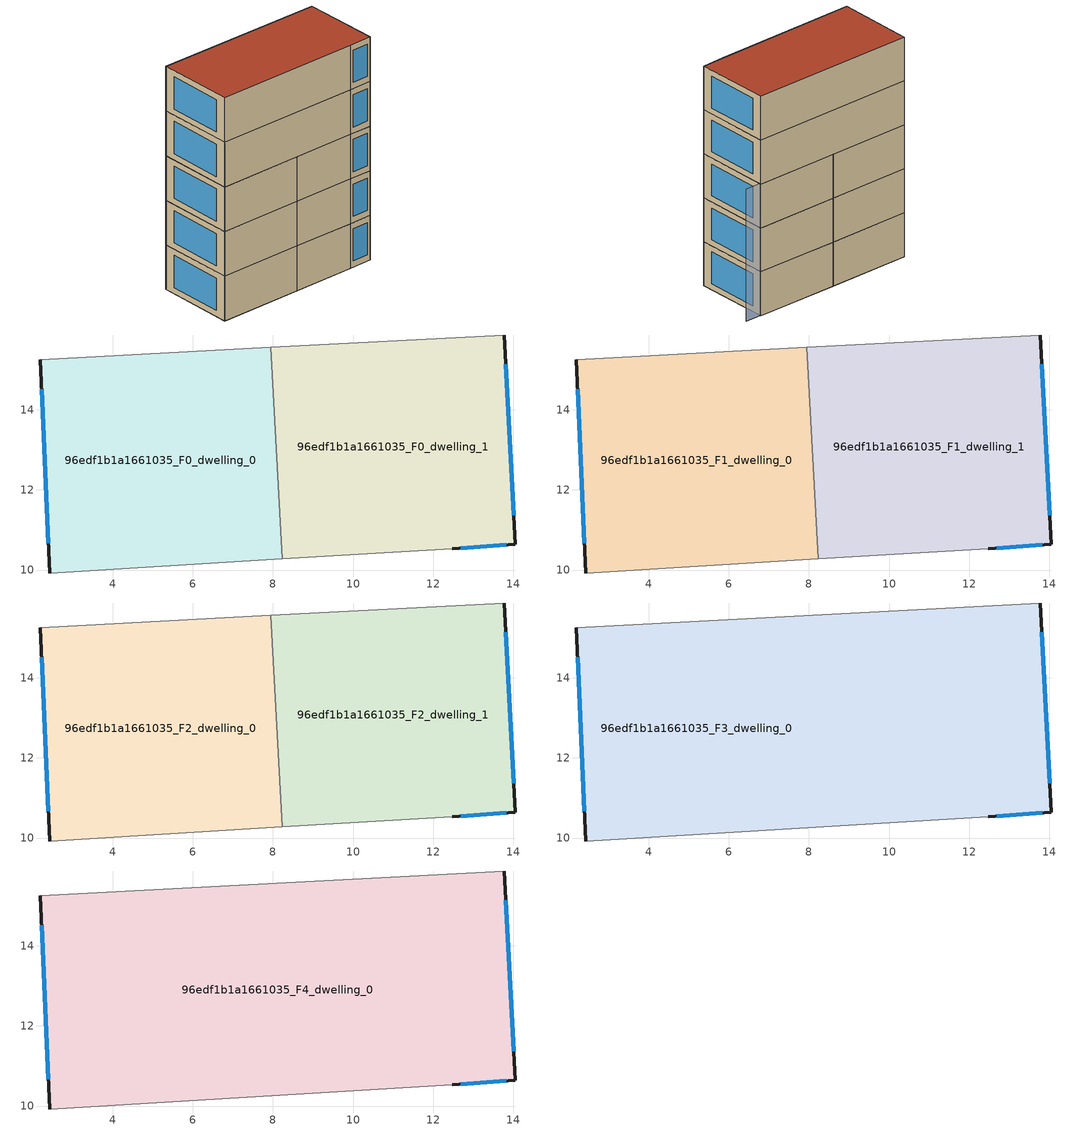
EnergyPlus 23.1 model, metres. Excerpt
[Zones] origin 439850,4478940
96edf1b1a1661035_F0_dwelling_0
 floor ground (EU_floor_Construction): 8.23,10.28 7.95,15.55 2.2,15.25 2.43,9.93 z0
 wall outside (EU_wall_Construction): 2.43,9.93 2.2,15.25 z0:3
 wall adiabatic (EU_wall_Construction): 2.2,15.25 7.95,15.55 / 8.23,10.28 2.43,9.93 z0:3
 wall to 96edf1b1a1661035_F0_dwelling_1 (EU_wall_Construction): 7.95,15.55 8.23,10.28 z0:3
 window (EU_Window_Construction): 2.4,10.66 2.23,14.51 z0.42:2.58
96edf1b1a1661035_F0_dwelling_1
 floor ground (EU_floor_Construction): 14.04,10.64 13.77,15.86 7.95,15.55 8.23,10.28 12.47,10.53 z0
 wall outside (EU_wall_Construction): 13.77,15.86 14.04,10.64 12.47,10.53 z0:3
 wall adiabatic (EU_wall_Construction): 12.47,10.53 8.23,10.28 / 7.95,15.55 13.77,15.86 z0:3
 window (EU_Window_Construction): 13.81,15.14 14,11.37 / 13.82,10.63 12.69,10.55 z0.42:2.58
96edf1b1a1661035_F1_dwelling_0
 floor to 96edf1b1a1661035_F0_dwelling_0 (EU_floor_Construction): 8.23,10.28 7.95,15.55 2.2,15.25 2.43,9.93 z3
 wall outside (EU_wall_Construction): 2.43,9.93 2.2,15.25 z3:6
 wall adiabatic (EU_wall_Construction): 2.2,15.25 7.95,15.55 / 8.23,10.28 2.43,9.93 z3:6
 wall to 96edf1b1a1661035_F1_dwelling_1 (EU_wall_Construction): 7.95,15.55 8.23,10.28 z3:6
 window (EU_Window_Construction): 2.4,10.66 2.23,14.51 z3.42:5.58
96edf1b1a1661035_F1_dwelling_1
 floor to 96edf1b1a1661035_F0_dwelling_1 (EU_floor_Construction): 14.04,10.64 13.77,15.86 7.95,15.55 8.23,10.28 12.47,10.53 z3
 wall outside (EU_wall_Construction): 13.77,15.86 14.04,10.64 12.47,10.53 z3:6
 wall adiabatic (EU_wall_Construction): 12.47,10.53 8.23,10.28 / 7.95,15.55 13.77,15.86 z3:6
 window (EU_Window_Construction): 13.81,15.14 14,11.37 / 13.82,10.63 12.69,10.55 z3.42:5.58
96edf1b1a1661035_F2_dwelling_0
 floor to 96edf1b1a1661035_F1_dwelling_0 (EU_floor_Construction): 8.23,10.28 7.95,15.55 2.2,15.25 2.43,9.93 z6
 wall outside (EU_wall_Construction): 2.43,9.93 2.2,15.25 z6:9
 wall adiabatic (EU_wall_Construction): 2.2,15.25 7.95,15.55 / 8.23,10.28 2.43,9.93 z6:9
 wall to 96edf1b1a1661035_F2_dwelling_1 (EU_wall_Construction): 7.95,15.55 8.23,10.28 z6:9
 window (EU_Window_Construction): 2.4,10.66 2.23,14.51 z6.42:8.58
96edf1b1a1661035_F2_dwelling_1
 floor to 96edf1b1a1661035_F1_dwelling_1 (EU_floor_Construction): 14.04,10.64 13.77,15.86 7.95,15.55 8.23,10.28 12.47,10.53 z6
 wall outside (EU_wall_Construction): 13.77,15.86 14.04,10.64 12.47,10.53 z6:9
 wall adiabatic (EU_wall_Construction): 12.47,10.53 8.23,10.28 / 7.95,15.55 13.77,15.86 z6:9
 window (EU_Window_Construction): 13.81,15.14 14,11.37 / 13.82,10.63 12.69,10.55 z6.42:8.58
96edf1b1a1661035_F3_dwelling_0
 floor to 96edf1b1a1661035_F2_dwelling_0 (EU_floor_Construction): 8.23,10.28 7.95,15.55 2.2,15.25 2.43,9.93 z9
 floor to 96edf1b1a1661035_F2_dwelling_1 (EU_floor_Construction): 14.04,10.64 13.77,15.86 7.95,15.55 8.23,10.28 12.47,10.53 z9
 wall outside (EU_wall_Construction): 2.43,9.93 2.2,15.25 / 13.77,15.86 14.04,10.64 12.47,10.53 z9:12
 wall adiabatic (EU_wall_Construction): 12.47,10.53 2.43,9.93 / 2.2,15.25 13.77,15.86 z9:12
 window (EU_Window_Construction): 2.4,10.66 2.23,14.51 / 13.81,15.14 14,11.37 / 13.82,10.63 12.69,10.55 z9.42:11.58
96edf1b1a1661035_F4_dwelling_0
 floor to 96edf1b1a1661035_F3_dwelling_0 (EU_floor_Construction): 14.04,10.64 13.77,15.86 2.2,15.25 2.43,9.93 12.47,10.53 z12
 wall outside (EU_wall_Construction): 2.43,9.93 2.2,15.25 / 13.77,15.86 14.04,10.64 12.47,10.53 z12:15
 wall adiabatic (EU_wall_Construction): 12.47,10.53 2.43,9.93 / 2.2,15.25 13.77,15.86 z12:15
 window (EU_Window_Construction): 2.4,10.66 2.23,14.51 / 13.81,15.14 14,11.37 / 13.82,10.63 12.69,10.55 z12.42:14.58
 roof outside (EU_roof_Construction): 13.77,15.86 14.04,10.64 12.47,10.53 2.43,9.93 2.2,15.25 z15
shading: 2.43,9.93 12.51,10.58 z0:12; 14.88,15.83 2.2,15.25 z0:9
[Building]
EU S2 Campaign: North Axis=0; Terrain=City; Solar Distribution=FullExterior
[Site:Location]
Madrid: Latitude=40.5; Longitude=-3.5; Time Zone=1; Elevation=609
[SizingPeriod:WeatherFileDays]
AnnualSizingPeriod: Begin Month=1; Begin Day of Month=1; End Month=12; End Day of Month=31; Day of Week for Start Day=Monday; Use Weather File Daylight Saving Period=No; Use Weather File Rain and Snow Indicators=No
[MATERIAL]
EU_InternalMass_Material: Roughness=MediumRough; Thickness=0.1; Conductivity=1; Density=1800; Specific Heat=900; Thermal Absorptance=0.9; Solar Absorptance=0.7; Visible Absorptance=0.7
[MATERIAL:NOMASS] Roughness=MediumRough; Thermal Absorptance=0.9; Solar Absorptance=0.7; Visible Absorptance=0.7
Name | Thermal Resistance
EU_wall_NoMass | 1.60022
EU_roof_NoMass | 1.57597
EU_floor_NoMass | 0.470652
[WINDOWMATERIAL:SIMPLEGLAZINGSYSTEM]
EU_Window_SimpleGlazing: UFactor=3.28802; Solar Heat Gain Coefficient=0.85; Visible Transmittance=0.85
[CONSTRUCTION]
EU_wall_Construction: EU_wall_NoMass
EU_roof_Construction: EU_roof_NoMass
EU_floor_Construction: EU_floor_NoMass
EU_InternalMass_Construction: EU_InternalMass_Material
EU_Window_Construction: EU_Window_SimpleGlazing
[ZONE] Type=1; Multiplier=1; Ceiling Height=autocalculate; Floor Area=autocalculate; Part of Total Floor Area=Yes
Name | Volume
96edf1b1a1661035_F0_dwelling_0 | 91.9896
96edf1b1a1661035_F1_dwelling_0; 96edf1b1a1661035_F2_dwelling_0 | 91.9893
96edf1b1a1661035_F3_dwelling_0 | 183.964
96edf1b1a1661035_F4_dwelling_0 | 183.972
96edf1b1a1661035_F0_dwelling_1; 96edf1b1a1661035_F1_dwelling_1; 96edf1b1a1661035_F2_dwelling_1 | 91.9808
[INTERNALMASS] Construction=EU_InternalMass_Construction
Name | Zone or ZoneList | Surface Area
96edf1b1a1661035_F0_dwelling_0_EU_InternalMass | 96edf1b1a1661035_F0_dwelling_0 | 30.6624
96edf1b1a1661035_F0_dwelling_1_EU_InternalMass | 96edf1b1a1661035_F0_dwelling_1 | 30.6615
96edf1b1a1661035_F1_dwelling_0_EU_InternalMass | 96edf1b1a1661035_F1_dwelling_0 | 30.6624
96edf1b1a1661035_F1_dwelling_1_EU_InternalMass | 96edf1b1a1661035_F1_dwelling_1 | 30.6615
96edf1b1a1661035_F2_dwelling_0_EU_InternalMass | 96edf1b1a1661035_F2_dwelling_0 | 30.6624
96edf1b1a1661035_F2_dwelling_1_EU_InternalMass | 96edf1b1a1661035_F2_dwelling_1 | 30.6615
96edf1b1a1661035_F3_dwelling_0_EU_InternalMass | 96edf1b1a1661035_F3_dwelling_0 | 61.3239
96edf1b1a1661035_F4_dwelling_0_EU_InternalMass | 96edf1b1a1661035_F4_dwelling_0 | 61.3239
[OTHEREQUIPMENT] Fuel Type=Electricity; Design Level Calculation Method=Watts/Area; Power per Zone Floor Area=1; Fraction Latent=0; Fraction Radiant=0; Fraction Lost=0; Carbon Dioxide Generation Rate=0; EndUse Subcategory=EU_Step8_InternalGains
Name | Zone or ZoneList or Space or SpaceList | Schedule
EU_Step8_InternalGain_96edf1b1a1661035_F0_dwelling_0_f000 | 96edf1b1a1661035_F0_dwelling_0 | EU_Step8_GainSchedule_96edf1b1a1661035_F0_dwelling_0_f000
EU_Step8_InternalGain_96edf1b1a1661035_F0_dwelling_1_f000 | 96edf1b1a1661035_F0_dwelling_1 | EU_Step8_GainSchedule_96edf1b1a1661035_F0_dwelling_1_f000
EU_Step8_InternalGain_96edf1b1a1661035_F1_dwelling_0_f000 | 96edf1b1a1661035_F1_dwelling_0 | EU_Step8_GainSchedule_96edf1b1a1661035_F1_dwelling_0_f000
EU_Step8_InternalGain_96edf1b1a1661035_F1_dwelling_1_f000 | 96edf1b1a1661035_F1_dwelling_1 | EU_Step8_GainSchedule_96edf1b1a1661035_F1_dwelling_1_f000
EU_Step8_InternalGain_96edf1b1a1661035_F2_dwelling_0_f000 | 96edf1b1a1661035_F2_dwelling_0 | EU_Step8_GainSchedule_96edf1b1a1661035_F2_dwelling_0_f000
EU_Step8_InternalGain_96edf1b1a1661035_F2_dwelling_1_f000 | 96edf1b1a1661035_F2_dwelling_1 | EU_Step8_GainSchedule_96edf1b1a1661035_F2_dwelling_1_f000
EU_Step8_InternalGain_96edf1b1a1661035_F3_dwelling_0_f000 | 96edf1b1a1661035_F3_dwelling_0 | EU_Step8_GainSchedule_96edf1b1a1661035_F3_dwelling_0_f000
EU_Step8_InternalGain_96edf1b1a1661035_F4_dwelling_0_f000 | 96edf1b1a1661035_F4_dwelling_0 | EU_Step8_GainSchedule_96edf1b1a1661035_F4_dwelling_0_f000
[ZONEVENTILATION:DESIGNFLOWRATE] Schedule=EU_AlwaysOn; Design Flow Rate Calculation Method=AirChanges/Hour; Air Changes per Hour=0.480704; Ventilation Type=Natural; Fan Pressure Rise=0; Fan Total Efficiency=1; Constant Term Coefficient=1; Temperature Term Coefficient=0; Velocity Term Coefficient=0; Velocity Squared Term Coefficient=0; Minimum Indoor Temperature=-100; Maximum Indoor Temperature=100; Delta Temperature=-100; Minimum Outdoor Temperature=-100; Maximum Outdoor Temperature=100; Maximum Wind Speed=40
Name | Zone or ZoneList or Space or SpaceList
EU_ConstantAir_96edf1b1a1661035_F0_dwelling_0 | 96edf1b1a1661035_F0_dwelling_0
EU_ConstantAir_96edf1b1a1661035_F0_dwelling_1 | 96edf1b1a1661035_F0_dwelling_1
EU_ConstantAir_96edf1b1a1661035_F1_dwelling_0 | 96edf1b1a1661035_F1_dwelling_0
EU_ConstantAir_96edf1b1a1661035_F1_dwelling_1 | 96edf1b1a1661035_F1_dwelling_1
EU_ConstantAir_96edf1b1a1661035_F2_dwelling_0 | 96edf1b1a1661035_F2_dwelling_0
EU_ConstantAir_96edf1b1a1661035_F2_dwelling_1 | 96edf1b1a1661035_F2_dwelling_1
EU_ConstantAir_96edf1b1a1661035_F3_dwelling_0 | 96edf1b1a1661035_F3_dwelling_0
EU_ConstantAir_96edf1b1a1661035_F4_dwelling_0 | 96edf1b1a1661035_F4_dwelling_0
[HVACTEMPLATE:THERMOSTAT] Constant Heating Setpoint=20; Constant Cooling Setpoint=50
EU_HeatOnly_96edf1b1a1661035_F0_dwelling_0; EU_HeatOnly_96edf1b1a1661035_F0_dwelling_1; EU_HeatOnly_96edf1b1a1661035_F1_dwelling_0; EU_HeatOnly_96edf1b1a1661035_F1_dwelling_1; EU_HeatOnly_96edf1b1a1661035_F2_dwelling_0; EU_HeatOnly_96edf1b1a1661035_F2_dwelling_1; EU_HeatOnly_96edf1b1a1661035_F3_dwelling_0; EU_HeatOnly_96edf1b1a1661035_F4_dwelling_0
[HVACTEMPLATE:ZONE:IDEALLOADSAIRSYSTEM] System Availability Schedule=EU_AlwaysOn; Maximum Heating Supply Air Temperature=50; Minimum Cooling Supply Air Temperature=13; Maximum Heating Supply Air Humidity Ratio=0.0156; Minimum Cooling Supply Air Humidity Ratio=0.0077; Heating Limit=NoLimit; Cooling Limit=NoLimit; Heating Availability Schedule=EU_AlwaysOn; Cooling Availability Schedule=EU_CoolingOff; Dehumidification Control Type=ConstantSensibleHeatRatio; Cooling Sensible Heat Ratio=0.7; Dehumidification Setpoint=60; Humidification Control Type=None; Humidification Setpoint=30; Outdoor Air Method=None; Outdoor Air Flow Rate per Person=0.00944; Outdoor Air Flow Rate per Zone Floor Area=0; Outdoor Air Flow Rate per Zone=0; Demand Controlled Ventilation Type=None; Outdoor Air Economizer Type=NoEconomizer; Heat Recovery Type=None; Sensible Heat Recovery Effectiveness=0.7; Latent Heat Recovery Effectiveness=0.65
Name | Template Thermostat
96edf1b1a1661035_F0_dwelling_0 | EU_HeatOnly_96edf1b1a1661035_F0_dwelling_0
96edf1b1a1661035_F0_dwelling_1 | EU_HeatOnly_96edf1b1a1661035_F0_dwelling_1
96edf1b1a1661035_F1_dwelling_0 | EU_HeatOnly_96edf1b1a1661035_F1_dwelling_0
96edf1b1a1661035_F1_dwelling_1 | EU_HeatOnly_96edf1b1a1661035_F1_dwelling_1
96edf1b1a1661035_F2_dwelling_0 | EU_HeatOnly_96edf1b1a1661035_F2_dwelling_0
96edf1b1a1661035_F2_dwelling_1 | EU_HeatOnly_96edf1b1a1661035_F2_dwelling_1
96edf1b1a1661035_F3_dwelling_0 | EU_HeatOnly_96edf1b1a1661035_F3_dwelling_0
96edf1b1a1661035_F4_dwelling_0 | EU_HeatOnly_96edf1b1a1661035_F4_dwelling_0
[SIZING:ZONE] Zone Cooling Design Supply Air Temperature Input Method=SupplyAirTemperature; Zone Cooling Design Supply Air Temperature=13; Zone Heating Design Supply Air Temperature Input Method=SupplyAirTemperature; Zone Heating Design Supply Air Temperature=50; Zone Cooling Design Supply Air Humidity Ratio=0.008; Zone Heating Design Supply Air Humidity Ratio=0.008; Cooling Design Air Flow Method=DesignDay; Cooling Design Air Flow Rate=0; Cooling Minimum Air Flow per Zone Floor Area=0.000762; Cooling Minimum Air Flow=0; Cooling Minimum Air Flow Fraction=0.2; Heating Design Air Flow Method=DesignDay; Heating Design Air Flow Rate=0; Heating Maximum Air Flow per Zone Floor Area=0.002032; Heating Maximum Air Flow=0.141576; Heating Maximum Air Flow Fraction=0.3; Account for Dedicated Outdoor Air System=No; Dedicated Outdoor Air System Control Strategy=NeutralSupplyAir; Dedicated Outdoor Air Low Setpoint Temperature for Design=autosize; Dedicated Outdoor Air High Setpoint Temperature for Design=autosize; Zone Load Sizing Method=Sensible Load Only No Latent Load; Zone Latent Cooling Design Supply Air Humidity Ratio Input Method=HumidityRatioDifference; Zone Cooling Design Supply Air Humidity Ratio Difference=0.005; Zone Latent Heating Design Supply Air Humidity Ratio Input Method=HumidityRatioDifference; Zone Humidification Design Supply Air Humidity Ratio Difference=0.005
96edf1b1a1661035_F0_dwelling_0; 96edf1b1a1661035_F0_dwelling_1; 96edf1b1a1661035_F1_dwelling_0; 96edf1b1a1661035_F1_dwelling_1; 96edf1b1a1661035_F2_dwelling_0; 96edf1b1a1661035_F2_dwelling_1; 96edf1b1a1661035_F3_dwelling_0; 96edf1b1a1661035_F4_dwelling_0
[SCHEDULE:CONSTANT]
Name | Hourly Value
EU_AlwaysOn | 1
EU_CoolingOff | 0
[SCHEDULE:FILE] Column Number=1; Rows to Skip at Top=0; Number of Hours of Data=8760; Column Separator=Comma; Interpolate to Timestep=No; Minutes per Item=60; Adjust Schedule for Daylight Savings=Yes
Name | File
EU_Step8_GainSchedule_96edf1b1a1661035_F0_dwelling_0_f000 | ../../schedules/96edf1b1a1661035/96edf1b1a1661035_F0_dwelling_0_f000_gain.csv
EU_Step8_GainSchedule_96edf1b1a1661035_F0_dwelling_1_f000 | ../../schedules/96edf1b1a1661035/96edf1b1a1661035_F0_dwelling_1_f000_gain.csv
EU_Step8_GainSchedule_96edf1b1a1661035_F1_dwelling_0_f000 | ../../schedules/96edf1b1a1661035/96edf1b1a1661035_F1_dwelling_0_f000_gain.csv
EU_Step8_GainSchedule_96edf1b1a1661035_F1_dwelling_1_f000 | ../../schedules/96edf1b1a1661035/96edf1b1a1661035_F1_dwelling_1_f000_gain.csv
EU_Step8_GainSchedule_96edf1b1a1661035_F2_dwelling_0_f000 | ../../schedules/96edf1b1a1661035/96edf1b1a1661035_F2_dwelling_0_f000_gain.csv
EU_Step8_GainSchedule_96edf1b1a1661035_F2_dwelling_1_f000 | ../../schedules/96edf1b1a1661035/96edf1b1a1661035_F2_dwelling_1_f000_gain.csv
EU_Step8_GainSchedule_96edf1b1a1661035_F3_dwelling_0_f000 | ../../schedules/96edf1b1a1661035/96edf1b1a1661035_F3_dwelling_0_f000_gain.csv
EU_Step8_GainSchedule_96edf1b1a1661035_F4_dwelling_0_f000 | ../../schedules/96edf1b1a1661035/96edf1b1a1661035_F4_dwelling_0_f000_gain.csv
